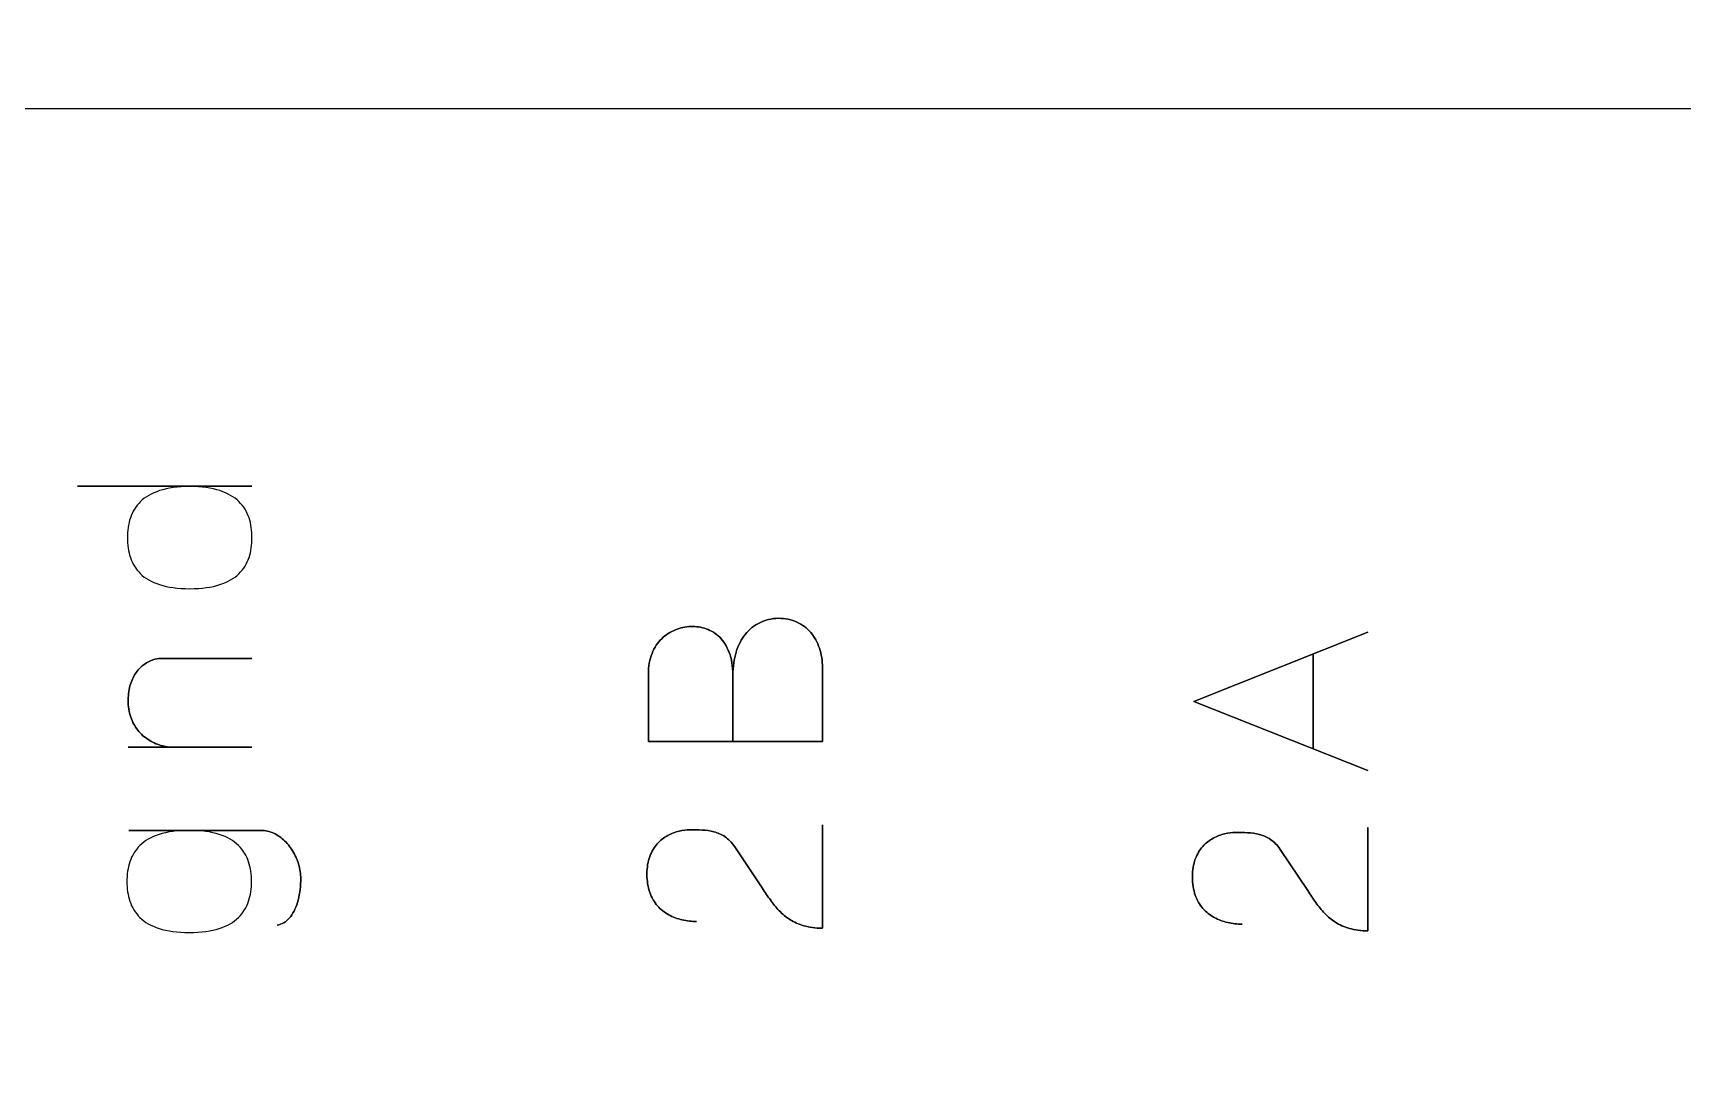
# Model space of a CAD drawing. Extents: x -1020 to 856, y -646 to 1108.
# Drawn here: x 522.61 to 551.54, y 726.9 to 745.33 of the extents above; entities that cross this region are included whole.
import ezdxf

# ---------------------------------------------------------------- set-up
doc = ezdxf.new("R2010")
doc.units = 0
doc.header["$MEASUREMENT"] = 0
doc.layers.add('LAYER_1', color=7, linetype='CONTINUOUS')

msp = doc.modelspace()

# ---------------------------------------------------------------- linework, layer by layer
at = {"layer": 'LAYER_1', "color": 250}
for points, knots in [([(581.5, 670), (581.5, 670), (581.5, 793), (581.5, 793), (581.5, 793), (581.5, 795.761), (579.261, 798), (576.5, 798), (576.5, 798), (576.5, 798), (333.5, 798), (333.5, 798), (333.5, 798), (330.739, 798), (328.5, 795.761), (328.5, 793), (328.5, 793), (328.5, 793), (328.5, 670), (328.5, 670), (328.5, 670), (328.5, 667.239), (330.739, 665), (333.5, 665), (333.5, 665), (333.5, 665), (576.5, 665), (576.5, 665), (576.5, 665), (579.261, 665), (581.5, 667.239), (581.5, 670)], [0, 0, 0, 0, 0.125, 0.125, 0.125, 0.125, 0.25, 0.25, 0.25, 0.25, 0.375, 0.375, 0.375, 0.375, 0.5, 0.5, 0.5, 0.5, 0.625, 0.625, 0.625, 0.625, 0.75, 0.75, 0.75, 0.75, 0.875, 0.875, 0.875, 0.875, 1, 1, 1, 1]), ([(566, 679), (566, 679), (456, 679), (456, 679), (456, 679), (453.2391, 679), (451, 681.2391), (451, 684), (451, 684), (451, 684), (451, 739), (451, 739), (451, 739), (451, 741.7609), (453.2391, 744), (456, 744), (456, 744), (456, 744), (566, 744), (566, 744), (566, 744), (568.7609, 744), (571, 741.7609), (571, 739), (571, 739), (571, 739), (571, 684), (571, 684), (571, 684), (571, 681.2391), (568.7609, 679), (566, 679)], [0, 0, 0, 0, 0.125, 0.125, 0.125, 0.125, 0.25, 0.25, 0.25, 0.25, 0.375, 0.375, 0.375, 0.375, 0.5, 0.5, 0.5, 0.5, 0.625, 0.625, 0.625, 0.625, 0.75, 0.75, 0.75, 0.75, 0.875, 0.875, 0.875, 0.875, 1, 1, 1, 1]), ([(523.3891, 737.3814), (523.3891, 737.3814), (526.4498, 737.3814), (526.4498, 737.3814), (526.4498, 737.3814), (526.4498, 737.3814), (523.3891, 737.3814), (523.3891, 737.3814)], [0, 0, 0, 0, 0.5, 0.5, 0.5, 0.5, 1, 1, 1, 1]), ([(524.2654, 736.4797), (524.2647, 736.6032), (524.2816, 736.7189), (524.3169, 736.8269), (524.3169, 736.8269), (524.3522, 736.9348), (524.4115, 737.0301), (524.494, 737.1126), (524.494, 737.1126), (524.5766, 737.1952), (524.6887, 737.2594), (524.8299, 737.3059), (524.8299, 737.3059), (524.971, 737.3525), (525.1466, 737.3765), (525.3576, 737.3772), (525.3576, 737.3772), (525.5686, 737.3765), (525.7442, 737.3525), (525.8854, 737.3059), (525.8854, 737.3059), (526.0265, 737.2594), (526.1387, 737.1952), (526.2212, 737.1126), (526.2212, 737.1126), (526.3038, 737.0301), (526.363, 736.9348), (526.3983, 736.8269), (526.3983, 736.8269), (526.4336, 736.7189), (526.4505, 736.6032), (526.4498, 736.4797), (526.4498, 736.4797), (526.4505, 736.3563), (526.4336, 736.2405), (526.3983, 736.1333), (526.3983, 736.1333), (526.363, 736.0253), (526.3038, 735.9308), (526.2212, 735.849), (526.2212, 735.849), (526.1387, 735.7671), (526.0265, 735.7029), (525.8854, 735.6571), (525.8854, 735.6571), (525.7442, 735.6105), (525.5686, 735.5872), (525.3576, 735.5865), (525.3576, 735.5865), (525.1466, 735.5872), (524.971, 735.6105), (524.8299, 735.6571), (524.8299, 735.6571), (524.6887, 735.7029), (524.5766, 735.7671), (524.494, 735.849), (524.494, 735.849), (524.4115, 735.9308), (524.3522, 736.0253), (524.3169, 736.1333), (524.3169, 736.1333), (524.2816, 736.2405), (524.2647, 736.3563), (524.2654, 736.4797)], [0, 0, 0, 0, 0.0625, 0.0625, 0.0625, 0.0625, 0.125, 0.125, 0.125, 0.125, 0.1875, 0.1875, 0.1875, 0.1875, 0.25, 0.25, 0.25, 0.25, 0.3125, 0.3125, 0.3125, 0.3125, 0.375, 0.375, 0.375, 0.375, 0.4375, 0.4375, 0.4375, 0.4375, 0.5, 0.5, 0.5, 0.5, 0.5625, 0.5625, 0.5625, 0.5625, 0.625, 0.625, 0.625, 0.625, 0.6875, 0.6875, 0.6875, 0.6875, 0.75, 0.75, 0.75, 0.75, 0.8125, 0.8125, 0.8125, 0.8125, 0.875, 0.875, 0.875, 0.875, 0.9375, 0.9375, 0.9375, 0.9375, 1, 1, 1, 1]), ([(524.2654, 736.4797), (524.2647, 736.6032), (524.2816, 736.7189), (524.3169, 736.8269), (524.3169, 736.8269), (524.3522, 736.9348), (524.4115, 737.0301), (524.494, 737.1126), (524.494, 737.1126), (524.5766, 737.1952), (524.6887, 737.2594), (524.8299, 737.3059), (524.8299, 737.3059), (524.971, 737.3525), (525.1466, 737.3765), (525.3576, 737.3772), (525.3576, 737.3772), (525.5686, 737.3765), (525.7442, 737.3525), (525.8854, 737.3059), (525.8854, 737.3059), (526.0265, 737.2594), (526.1387, 737.1952), (526.2212, 737.1126), (526.2212, 737.1126), (526.3038, 737.0301), (526.363, 736.9348), (526.3983, 736.8269), (526.3983, 736.8269), (526.4336, 736.7189), (526.4505, 736.6032), (526.4498, 736.4797), (526.4498, 736.4797), (526.4505, 736.3563), (526.4336, 736.2405), (526.3983, 736.1333), (526.3983, 736.1333), (526.363, 736.0253), (526.3038, 735.9308), (526.2212, 735.849), (526.2212, 735.849), (526.1387, 735.7671), (526.0265, 735.7029), (525.8854, 735.6571), (525.8854, 735.6571), (525.7442, 735.6105), (525.5686, 735.5872), (525.3576, 735.5865), (525.3576, 735.5865), (525.1466, 735.5872), (524.971, 735.6105), (524.8299, 735.6571), (524.8299, 735.6571), (524.6887, 735.7029), (524.5766, 735.7671), (524.494, 735.849), (524.494, 735.849), (524.4115, 735.9308), (524.3522, 736.0253), (524.3169, 736.1333), (524.3169, 736.1333), (524.2816, 736.2405), (524.2647, 736.3563), (524.2654, 736.4797)], [0, 0, 0, 0, 0.0625, 0.0625, 0.0625, 0.0625, 0.125, 0.125, 0.125, 0.125, 0.1875, 0.1875, 0.1875, 0.1875, 0.25, 0.25, 0.25, 0.25, 0.3125, 0.3125, 0.3125, 0.3125, 0.375, 0.375, 0.375, 0.375, 0.4375, 0.4375, 0.4375, 0.4375, 0.5, 0.5, 0.5, 0.5, 0.5625, 0.5625, 0.5625, 0.5625, 0.625, 0.625, 0.625, 0.625, 0.6875, 0.6875, 0.6875, 0.6875, 0.75, 0.75, 0.75, 0.75, 0.8125, 0.8125, 0.8125, 0.8125, 0.875, 0.875, 0.875, 0.875, 0.9375, 0.9375, 0.9375, 0.9375, 1, 1, 1, 1]), ([(534.8812, 732.9042), (534.8812, 732.9042), (534.8812, 734.0768), (534.8812, 734.0768), (534.8812, 734.0768), (534.8805, 734.2292), (534.8594, 734.359), (534.8177, 734.4684), (534.8177, 734.4684), (534.7768, 734.5771), (534.7211, 734.6652), (534.6512, 734.7337), (534.6512, 734.7337), (534.5814, 734.8021), (534.5024, 734.8515), (534.4149, 734.8826), (534.4149, 734.8826), (534.3281, 734.9129), (534.2378, 734.927), (534.1447, 734.9235), (534.1447, 734.9235), (534.0515, 734.9192), (533.9612, 734.8995), (533.873, 734.8642), (533.873, 734.8642), (533.7848, 734.8296), (533.7051, 734.7774), (533.6338, 734.709), (533.6338, 734.709), (533.5626, 734.6406), (533.5061, 734.5552), (533.4645, 734.4515), (533.4645, 734.4515), (533.4222, 734.3477), (533.4003, 734.2257), (533.3996, 734.0853), (533.3996, 734.0853), (533.3996, 734.0853), (533.3996, 732.9042), (533.3996, 732.9042), (533.3996, 732.9042), (533.3996, 732.9042), (536.4518, 732.9042), (536.4518, 732.9042), (536.4518, 732.9042), (536.4518, 732.9042), (536.4518, 734.2038), (536.4518, 734.2038), (536.4518, 734.2038), (536.4518, 734.3252), (536.4342, 734.4381), (536.3996, 734.5425), (536.3996, 734.5425), (536.3643, 734.6469), (536.3142, 734.7379), (536.2479, 734.8169), (536.2479, 734.8169), (536.1809, 734.8953), (536.1004, 734.9566), (536.0052, 735.0004), (536.0052, 735.0004), (535.9099, 735.0441), (535.802, 735.0667), (535.6813, 735.0674), (535.6813, 735.0674), (535.56, 735.0646), (535.4506, 735.0392), (535.3526, 734.9905), (535.3526, 734.9905), (535.2545, 734.9418), (535.1705, 734.8741), (535.1007, 734.7866), (535.1007, 734.7866), (535.0301, 734.6991), (534.9758, 734.5947), (534.9384, 734.4747), (534.9384, 734.4747), (534.901, 734.3548), (534.882, 734.2222), (534.8812, 734.0768), (534.8812, 734.0768), (534.882, 734.2222), (534.901, 734.3548), (534.9384, 734.4747), (534.9384, 734.4747), (534.9758, 734.5947), (535.0301, 734.6991), (535.1007, 734.7866), (535.1007, 734.7866), (535.1705, 734.8741), (535.2545, 734.9418), (535.3526, 734.9905), (535.3526, 734.9905), (535.4506, 735.0392), (535.56, 735.0646), (535.6813, 735.0674), (535.6813, 735.0674), (535.802, 735.0667), (535.9099, 735.0441), (536.0052, 735.0004), (536.0052, 735.0004), (536.1004, 734.9566), (536.1809, 734.8953), (536.2479, 734.8169), (536.2479, 734.8169), (536.3142, 734.7379), (536.3643, 734.6469), (536.3996, 734.5425), (536.3996, 734.5425), (536.4342, 734.4381), (536.4518, 734.3252), (536.4518, 734.2038), (536.4518, 734.2038), (536.4518, 734.2038), (536.4518, 732.9042), (536.4518, 732.9042), (536.4518, 732.9042), (536.4518, 732.9042), (533.3996, 732.9042), (533.3996, 732.9042), (533.3996, 732.9042), (533.3996, 732.9042), (533.3996, 734.0853), (533.3996, 734.0853), (533.3996, 734.0853), (533.4003, 734.2257), (533.4222, 734.3477), (533.4645, 734.4515), (533.4645, 734.4515), (533.5061, 734.5552), (533.5626, 734.6406), (533.6338, 734.709), (533.6338, 734.709), (533.7051, 734.7774), (533.7848, 734.8296), (533.873, 734.8642), (533.873, 734.8642), (533.9612, 734.8995), (534.0515, 734.9192), (534.1447, 734.9235), (534.1447, 734.9235), (534.2378, 734.927), (534.3281, 734.9129), (534.4149, 734.8826), (534.4149, 734.8826), (534.5024, 734.8515), (534.5814, 734.8021), (534.6512, 734.7337), (534.6512, 734.7337), (534.7211, 734.6652), (534.7768, 734.5771), (534.8177, 734.4684), (534.8177, 734.4684), (534.8594, 734.359), (534.8805, 734.2292), (534.8812, 734.0768), (534.8812, 734.0768), (534.8812, 734.0768), (534.8812, 732.9042), (534.8812, 732.9042)], [0, 0, 0, 0, 0.025, 0.025, 0.025, 0.025, 0.05, 0.05, 0.05, 0.05, 0.075, 0.075, 0.075, 0.075, 0.1, 0.1, 0.1, 0.1, 0.125, 0.125, 0.125, 0.125, 0.15, 0.15, 0.15, 0.15, 0.175, 0.175, 0.175, 0.175, 0.2, 0.2, 0.2, 0.2, 0.225, 0.225, 0.225, 0.225, 0.25, 0.25, 0.25, 0.25, 0.275, 0.275, 0.275, 0.275, 0.3, 0.3, 0.3, 0.3, 0.325, 0.325, 0.325, 0.325, 0.35, 0.35, 0.35, 0.35, 0.375, 0.375, 0.375, 0.375, 0.4, 0.4, 0.4, 0.4, 0.425, 0.425, 0.425, 0.425, 0.45, 0.45, 0.45, 0.45, 0.475, 0.475, 0.475, 0.475, 0.5, 0.5, 0.5, 0.5, 0.525, 0.525, 0.525, 0.525, 0.55, 0.55, 0.55, 0.55, 0.575, 0.575, 0.575, 0.575, 0.6, 0.6, 0.6, 0.6, 0.625, 0.625, 0.625, 0.625, 0.65, 0.65, 0.65, 0.65, 0.675, 0.675, 0.675, 0.675, 0.7, 0.7, 0.7, 0.7, 0.725, 0.725, 0.725, 0.725, 0.75, 0.75, 0.75, 0.75, 0.775, 0.775, 0.775, 0.775, 0.8, 0.8, 0.8, 0.8, 0.825, 0.825, 0.825, 0.825, 0.85, 0.85, 0.85, 0.85, 0.875, 0.875, 0.875, 0.875, 0.9, 0.9, 0.9, 0.9, 0.925, 0.925, 0.925, 0.925, 0.95, 0.95, 0.95, 0.95, 0.975, 0.975, 0.975, 0.975, 1, 1, 1, 1]), ([(546.0168, 732.4002), (546.0168, 732.4002), (542.9646, 733.6109), (542.9646, 733.6109), (542.9646, 733.6109), (542.9646, 733.6109), (546.0168, 734.8259), (546.0168, 734.8259), (546.0168, 734.8259), (546.0168, 734.8259), (542.9646, 733.6109), (542.9646, 733.6109), (542.9646, 733.6109), (542.9646, 733.6109), (546.0168, 732.4002), (546.0168, 732.4002)], [0, 0, 0, 0, 0.25, 0.25, 0.25, 0.25, 0.5, 0.5, 0.5, 0.5, 0.75, 0.75, 0.75, 0.75, 1, 1, 1, 1]), ([(526.4498, 734.363), (526.4491, 734.363), (526.4286, 734.363), (526.3884, 734.363), (526.3884, 734.363), (526.3489, 734.363), (526.2946, 734.363), (526.2261, 734.363), (526.2261, 734.363), (526.157, 734.363), (526.0794, 734.363), (525.9919, 734.363), (525.9919, 734.363), (525.9051, 734.363), (525.8141, 734.363), (525.7189, 734.363), (525.7189, 734.363), (525.6229, 734.363), (525.5291, 734.363), (525.4359, 734.363), (525.4359, 734.363), (525.3428, 734.363), (525.2553, 734.363), (525.1749, 734.363), (525.1749, 734.363), (525.0937, 734.363), (525.0246, 734.363), (524.966, 734.363), (524.966, 734.363), (524.9082, 734.363), (524.8665, 734.363), (524.8411, 734.363), (524.8411, 734.363), (524.8016, 734.363), (524.7572, 734.3553), (524.7085, 734.3384), (524.7085, 734.3384), (524.6591, 734.3221), (524.6097, 734.296), (524.5603, 734.26), (524.5603, 734.26), (524.5102, 734.2241), (524.4644, 734.1782), (524.422, 734.121), (524.422, 734.121), (524.3797, 734.0632), (524.3458, 733.994), (524.3197, 733.9136), (524.3197, 733.9136), (524.2936, 733.8325), (524.2795, 733.7379), (524.2781, 733.6307), (524.2781, 733.6307), (524.2781, 733.522), (524.2929, 733.424), (524.3226, 733.3365), (524.3226, 733.3365), (524.3529, 733.249), (524.3945, 733.1721), (524.4474, 733.1058), (524.4474, 733.1058), (524.5004, 733.0394), (524.561, 732.9844), (524.6302, 732.94), (524.6302, 732.94), (524.6986, 732.8948), (524.7713, 732.8616), (524.8489, 732.8391), (524.8489, 732.8391), (524.9258, 732.8165), (525.0041, 732.8052), (525.0824, 732.8052), (525.0824, 732.8052), (525.0041, 732.8052), (524.9258, 732.8165), (524.8489, 732.8391), (524.8489, 732.8391), (524.7713, 732.8616), (524.6986, 732.8948), (524.6302, 732.94), (524.6302, 732.94), (524.561, 732.9844), (524.5004, 733.0394), (524.4474, 733.1058), (524.4474, 733.1058), (524.3945, 733.1721), (524.3529, 733.249), (524.3226, 733.3365), (524.3226, 733.3365), (524.2929, 733.424), (524.2781, 733.522), (524.2781, 733.6307), (524.2781, 733.6307), (524.2795, 733.7379), (524.2936, 733.8325), (524.3197, 733.9136), (524.3197, 733.9136), (524.3458, 733.994), (524.3797, 734.0632), (524.422, 734.121), (524.422, 734.121), (524.4644, 734.1782), (524.5102, 734.2241), (524.5603, 734.26), (524.5603, 734.26), (524.6097, 734.296), (524.6591, 734.3221), (524.7085, 734.3384), (524.7085, 734.3384), (524.7572, 734.3553), (524.8016, 734.363), (524.8411, 734.363), (524.8411, 734.363), (524.8665, 734.363), (524.9082, 734.363), (524.966, 734.363), (524.966, 734.363), (525.0246, 734.363), (525.0937, 734.363), (525.1749, 734.363), (525.1749, 734.363), (525.2553, 734.363), (525.3428, 734.363), (525.4359, 734.363), (525.4359, 734.363), (525.5291, 734.363), (525.6229, 734.363), (525.7189, 734.363), (525.7189, 734.363), (525.8141, 734.363), (525.9051, 734.363), (525.9919, 734.363), (525.9919, 734.363), (526.0794, 734.363), (526.157, 734.363), (526.2261, 734.363), (526.2261, 734.363), (526.2946, 734.363), (526.3489, 734.363), (526.3884, 734.363), (526.3884, 734.363), (526.4286, 734.363), (526.4491, 734.363), (526.4498, 734.363)], [0, 0, 0, 0, 0.0277778, 0.0277778, 0.0277778, 0.0277778, 0.0555556, 0.0555556, 0.0555556, 0.0555556, 0.0833333, 0.0833333, 0.0833333, 0.0833333, 0.1111111, 0.1111111, 0.1111111, 0.1111111, 0.1388889, 0.1388889, 0.1388889, 0.1388889, 0.1666667, 0.1666667, 0.1666667, 0.1666667, 0.1944444, 0.1944444, 0.1944444, 0.1944444, 0.2222222, 0.2222222, 0.2222222, 0.2222222, 0.25, 0.25, 0.25, 0.25, 0.2777778, 0.2777778, 0.2777778, 0.2777778, 0.3055556, 0.3055556, 0.3055556, 0.3055556, 0.3333333, 0.3333333, 0.3333333, 0.3333333, 0.3611111, 0.3611111, 0.3611111, 0.3611111, 0.3888889, 0.3888889, 0.3888889, 0.3888889, 0.4166667, 0.4166667, 0.4166667, 0.4166667, 0.4444444, 0.4444444, 0.4444444, 0.4444444, 0.4722222, 0.4722222, 0.4722222, 0.4722222, 0.5, 0.5, 0.5, 0.5, 0.5277778, 0.5277778, 0.5277778, 0.5277778, 0.5555556, 0.5555556, 0.5555556, 0.5555556, 0.5833333, 0.5833333, 0.5833333, 0.5833333, 0.6111111, 0.6111111, 0.6111111, 0.6111111, 0.6388889, 0.6388889, 0.6388889, 0.6388889, 0.6666667, 0.6666667, 0.6666667, 0.6666667, 0.6944444, 0.6944444, 0.6944444, 0.6944444, 0.7222222, 0.7222222, 0.7222222, 0.7222222, 0.75, 0.75, 0.75, 0.75, 0.7777778, 0.7777778, 0.7777778, 0.7777778, 0.8055556, 0.8055556, 0.8055556, 0.8055556, 0.8333333, 0.8333333, 0.8333333, 0.8333333, 0.8611111, 0.8611111, 0.8611111, 0.8611111, 0.8888889, 0.8888889, 0.8888889, 0.8888889, 0.9166667, 0.9166667, 0.9166667, 0.9166667, 0.9444444, 0.9444444, 0.9444444, 0.9444444, 0.9722222, 0.9722222, 0.9722222, 0.9722222, 1, 1, 1, 1]), ([(545.0558, 732.7812), (545.0558, 732.7812), (545.0558, 734.4406), (545.0558, 734.4406), (545.0558, 734.4406), (545.0558, 734.4406), (545.0558, 732.7812), (545.0558, 732.7812)], [0, 0, 0, 0, 0.5, 0.5, 0.5, 0.5, 1, 1, 1, 1]), ([(526.4498, 732.8052), (526.4498, 732.8052), (524.2781, 732.8052), (524.2781, 732.8052), (524.2781, 732.8052), (524.2781, 732.8052), (526.4498, 732.8052), (526.4498, 732.8052)], [0, 0, 0, 0, 0.5, 0.5, 0.5, 0.5, 1, 1, 1, 1]), ([(536.4518, 731.448), (536.4518, 731.448), (536.4518, 729.6319), (536.4518, 729.6319), (536.4518, 729.6319), (536.329, 729.6354), (536.2204, 729.6509), (536.1272, 729.6771), (536.1272, 729.6771), (536.0341, 729.7039), (535.9523, 729.7398), (535.8817, 729.7843), (535.8817, 729.7843), (535.8112, 729.8295), (535.7484, 729.881), (535.6933, 729.9395), (535.6933, 729.9395), (535.6376, 729.9981), (535.5868, 730.0609), (535.5388, 730.1286), (535.5388, 730.1286), (535.4915, 730.1963), (535.4443, 730.2662), (535.3977, 730.3389), (535.3977, 730.3389), (535.3977, 730.3389), (534.9151, 731.0628), (534.9151, 731.0628), (534.9151, 731.0628), (534.8629, 731.1368), (534.8065, 731.1947), (534.7444, 731.2356), (534.7444, 731.2356), (534.683, 731.2772), (534.6181, 731.3062), (534.5503, 731.3238), (534.5503, 731.3238), (534.4819, 731.3407), (534.4128, 731.3513), (534.3415, 731.3548), (534.3415, 731.3548), (534.2702, 731.3584), (534.199, 731.3598), (534.1277, 731.3591), (534.1277, 731.3591), (534.0692, 731.3591), (534.0064, 731.3513), (533.9386, 731.3358), (533.9386, 731.3358), (533.8716, 731.3196), (533.8046, 731.2942), (533.7383, 731.2582), (533.7383, 731.2582), (533.6719, 731.2222), (533.6113, 731.1742), (533.5562, 731.1143), (533.5562, 731.1143), (533.5019, 731.0543), (533.4582, 730.9802), (533.425, 730.892), (533.425, 730.892), (533.3918, 730.8038), (533.3749, 730.7001), (533.3742, 730.5802), (533.3742, 730.5802), (533.3749, 730.4595), (533.3918, 730.353), (533.4243, 730.2612), (533.4243, 730.2612), (533.4567, 730.1695), (533.5019, 730.0912), (533.559, 730.0263), (533.559, 730.0263), (533.6162, 729.9614), (533.6825, 729.9092), (533.7566, 729.8683), (533.7566, 729.8683), (533.8307, 729.8273), (533.9097, 729.7977), (533.993, 729.7787), (533.993, 729.7787), (534.0762, 729.7596), (534.1609, 729.7504), (534.2463, 729.7504), (534.2463, 729.7504), (534.1609, 729.7504), (534.0762, 729.7596), (533.993, 729.7787), (533.993, 729.7787), (533.9097, 729.7977), (533.8307, 729.8273), (533.7566, 729.8683), (533.7566, 729.8683), (533.6825, 729.9092), (533.6162, 729.9614), (533.559, 730.0263), (533.559, 730.0263), (533.5019, 730.0912), (533.4567, 730.1695), (533.4243, 730.2612), (533.4243, 730.2612), (533.3918, 730.353), (533.3749, 730.4595), (533.3742, 730.5802), (533.3742, 730.5802), (533.3749, 730.7001), (533.3918, 730.8038), (533.425, 730.892), (533.425, 730.892), (533.4582, 730.9802), (533.5019, 731.0543), (533.5562, 731.1143), (533.5562, 731.1143), (533.6113, 731.1742), (533.6719, 731.2222), (533.7383, 731.2582), (533.7383, 731.2582), (533.8046, 731.2942), (533.8716, 731.3196), (533.9386, 731.3358), (533.9386, 731.3358), (534.0064, 731.3513), (534.0692, 731.3591), (534.1277, 731.3591), (534.1277, 731.3591), (534.199, 731.3598), (534.2702, 731.3584), (534.3415, 731.3548), (534.3415, 731.3548), (534.4128, 731.3513), (534.4819, 731.3407), (534.5503, 731.3238), (534.5503, 731.3238), (534.6181, 731.3062), (534.683, 731.2772), (534.7444, 731.2356), (534.7444, 731.2356), (534.8065, 731.1947), (534.8629, 731.1368), (534.9151, 731.0628), (534.9151, 731.0628), (534.9151, 731.0628), (535.3977, 730.3389), (535.3977, 730.3389), (535.3977, 730.3389), (535.4443, 730.2662), (535.4915, 730.1963), (535.5388, 730.1286), (535.5388, 730.1286), (535.5868, 730.0609), (535.6376, 729.9981), (535.6933, 729.9395), (535.6933, 729.9395), (535.7484, 729.881), (535.8112, 729.8295), (535.8817, 729.7843), (535.8817, 729.7843), (535.9523, 729.7398), (536.0341, 729.7039), (536.1272, 729.6771), (536.1272, 729.6771), (536.2204, 729.6509), (536.329, 729.6354), (536.4518, 729.6319), (536.4518, 729.6319), (536.4518, 729.6319), (536.4518, 731.448), (536.4518, 731.448)], [0, 0, 0, 0, 0.0238095, 0.0238095, 0.0238095, 0.0238095, 0.047619, 0.047619, 0.047619, 0.047619, 0.0714286, 0.0714286, 0.0714286, 0.0714286, 0.0952381, 0.0952381, 0.0952381, 0.0952381, 0.1190476, 0.1190476, 0.1190476, 0.1190476, 0.1428571, 0.1428571, 0.1428571, 0.1428571, 0.1666667, 0.1666667, 0.1666667, 0.1666667, 0.1904762, 0.1904762, 0.1904762, 0.1904762, 0.2142857, 0.2142857, 0.2142857, 0.2142857, 0.2380952, 0.2380952, 0.2380952, 0.2380952, 0.2619048, 0.2619048, 0.2619048, 0.2619048, 0.2857143, 0.2857143, 0.2857143, 0.2857143, 0.3095238, 0.3095238, 0.3095238, 0.3095238, 0.3333333, 0.3333333, 0.3333333, 0.3333333, 0.3571429, 0.3571429, 0.3571429, 0.3571429, 0.3809524, 0.3809524, 0.3809524, 0.3809524, 0.4047619, 0.4047619, 0.4047619, 0.4047619, 0.4285714, 0.4285714, 0.4285714, 0.4285714, 0.452381, 0.452381, 0.452381, 0.452381, 0.4761905, 0.4761905, 0.4761905, 0.4761905, 0.5, 0.5, 0.5, 0.5, 0.5238095, 0.5238095, 0.5238095, 0.5238095, 0.547619, 0.547619, 0.547619, 0.547619, 0.5714286, 0.5714286, 0.5714286, 0.5714286, 0.5952381, 0.5952381, 0.5952381, 0.5952381, 0.6190476, 0.6190476, 0.6190476, 0.6190476, 0.6428571, 0.6428571, 0.6428571, 0.6428571, 0.6666667, 0.6666667, 0.6666667, 0.6666667, 0.6904762, 0.6904762, 0.6904762, 0.6904762, 0.7142857, 0.7142857, 0.7142857, 0.7142857, 0.7380952, 0.7380952, 0.7380952, 0.7380952, 0.7619048, 0.7619048, 0.7619048, 0.7619048, 0.7857143, 0.7857143, 0.7857143, 0.7857143, 0.8095238, 0.8095238, 0.8095238, 0.8095238, 0.8333333, 0.8333333, 0.8333333, 0.8333333, 0.8571429, 0.8571429, 0.8571429, 0.8571429, 0.8809524, 0.8809524, 0.8809524, 0.8809524, 0.9047619, 0.9047619, 0.9047619, 0.9047619, 0.9285714, 0.9285714, 0.9285714, 0.9285714, 0.952381, 0.952381, 0.952381, 0.952381, 0.9761905, 0.9761905, 0.9761905, 0.9761905, 1, 1, 1, 1]), ([(546.0168, 731.4012), (546.0168, 731.4012), (546.0168, 729.5851), (546.0168, 729.5851), (546.0168, 729.5851), (545.894, 729.5886), (545.7854, 729.6041), (545.6922, 729.6303), (545.6922, 729.6303), (545.5991, 729.6571), (545.5173, 729.693), (545.4467, 729.7375), (545.4467, 729.7375), (545.3762, 729.7827), (545.3134, 729.8342), (545.2583, 729.8927), (545.2583, 729.8927), (545.2026, 729.9513), (545.1518, 730.0141), (545.1038, 730.0818), (545.1038, 730.0818), (545.0565, 730.1495), (545.0093, 730.2194), (544.9627, 730.2921), (544.9627, 730.2921), (544.9627, 730.2921), (544.4801, 731.016), (544.4801, 731.016), (544.4801, 731.016), (544.4279, 731.09), (544.3715, 731.1479), (544.3094, 731.1888), (544.3094, 731.1888), (544.248, 731.2304), (544.1831, 731.2594), (544.1153, 731.277), (544.1153, 731.277), (544.0469, 731.2939), (543.9778, 731.3045), (543.9065, 731.308), (543.9065, 731.308), (543.8352, 731.3116), (543.764, 731.313), (543.6927, 731.3123), (543.6927, 731.3123), (543.6342, 731.3123), (543.5714, 731.3045), (543.5036, 731.289), (543.5036, 731.289), (543.4366, 731.2728), (543.3696, 731.2474), (543.3033, 731.2114), (543.3033, 731.2114), (543.2369, 731.1754), (543.1763, 731.1274), (543.1212, 731.0675), (543.1212, 731.0675), (543.0669, 731.0075), (543.0232, 730.9334), (542.99, 730.8452), (542.99, 730.8452), (542.9568, 730.757), (542.9399, 730.6533), (542.9392, 730.5334), (542.9392, 730.5334), (542.9399, 730.4127), (542.9568, 730.3062), (542.9893, 730.2144), (542.9893, 730.2144), (543.0217, 730.1227), (543.0669, 730.0444), (543.124, 729.9795), (543.124, 729.9795), (543.1812, 729.9146), (543.2475, 729.8624), (543.3216, 729.8215), (543.3216, 729.8215), (543.3957, 729.7805), (543.4747, 729.7509), (543.558, 729.7319), (543.558, 729.7319), (543.6412, 729.7128), (543.7259, 729.7036), (543.8113, 729.7036), (543.8113, 729.7036), (543.7259, 729.7036), (543.6412, 729.7128), (543.558, 729.7319), (543.558, 729.7319), (543.4747, 729.7509), (543.3957, 729.7805), (543.3216, 729.8215), (543.3216, 729.8215), (543.2475, 729.8624), (543.1812, 729.9146), (543.124, 729.9795), (543.124, 729.9795), (543.0669, 730.0444), (543.0217, 730.1227), (542.9893, 730.2144), (542.9893, 730.2144), (542.9568, 730.3062), (542.9399, 730.4127), (542.9392, 730.5334), (542.9392, 730.5334), (542.9399, 730.6533), (542.9568, 730.757), (542.99, 730.8452), (542.99, 730.8452), (543.0232, 730.9334), (543.0669, 731.0075), (543.1212, 731.0675), (543.1212, 731.0675), (543.1763, 731.1274), (543.2369, 731.1754), (543.3033, 731.2114), (543.3033, 731.2114), (543.3696, 731.2474), (543.4366, 731.2728), (543.5036, 731.289), (543.5036, 731.289), (543.5714, 731.3045), (543.6342, 731.3123), (543.6927, 731.3123), (543.6927, 731.3123), (543.764, 731.313), (543.8352, 731.3116), (543.9065, 731.308), (543.9065, 731.308), (543.9778, 731.3045), (544.0469, 731.2939), (544.1153, 731.277), (544.1153, 731.277), (544.1831, 731.2594), (544.248, 731.2304), (544.3094, 731.1888), (544.3094, 731.1888), (544.3715, 731.1479), (544.4279, 731.09), (544.4801, 731.016), (544.4801, 731.016), (544.4801, 731.016), (544.9627, 730.2921), (544.9627, 730.2921), (544.9627, 730.2921), (545.0093, 730.2194), (545.0565, 730.1495), (545.1038, 730.0818), (545.1038, 730.0818), (545.1518, 730.0141), (545.2026, 729.9513), (545.2583, 729.8927), (545.2583, 729.8927), (545.3134, 729.8342), (545.3762, 729.7827), (545.4467, 729.7375), (545.4467, 729.7375), (545.5173, 729.693), (545.5991, 729.6571), (545.6922, 729.6303), (545.6922, 729.6303), (545.7854, 729.6041), (545.894, 729.5886), (546.0168, 729.5851), (546.0168, 729.5851), (546.0168, 729.5851), (546.0168, 731.4012), (546.0168, 731.4012)], [0, 0, 0, 0, 0.0238095, 0.0238095, 0.0238095, 0.0238095, 0.047619, 0.047619, 0.047619, 0.047619, 0.0714286, 0.0714286, 0.0714286, 0.0714286, 0.0952381, 0.0952381, 0.0952381, 0.0952381, 0.1190476, 0.1190476, 0.1190476, 0.1190476, 0.1428571, 0.1428571, 0.1428571, 0.1428571, 0.1666667, 0.1666667, 0.1666667, 0.1666667, 0.1904762, 0.1904762, 0.1904762, 0.1904762, 0.2142857, 0.2142857, 0.2142857, 0.2142857, 0.2380952, 0.2380952, 0.2380952, 0.2380952, 0.2619048, 0.2619048, 0.2619048, 0.2619048, 0.2857143, 0.2857143, 0.2857143, 0.2857143, 0.3095238, 0.3095238, 0.3095238, 0.3095238, 0.3333333, 0.3333333, 0.3333333, 0.3333333, 0.3571429, 0.3571429, 0.3571429, 0.3571429, 0.3809524, 0.3809524, 0.3809524, 0.3809524, 0.4047619, 0.4047619, 0.4047619, 0.4047619, 0.4285714, 0.4285714, 0.4285714, 0.4285714, 0.452381, 0.452381, 0.452381, 0.452381, 0.4761905, 0.4761905, 0.4761905, 0.4761905, 0.5, 0.5, 0.5, 0.5, 0.5238095, 0.5238095, 0.5238095, 0.5238095, 0.547619, 0.547619, 0.547619, 0.547619, 0.5714286, 0.5714286, 0.5714286, 0.5714286, 0.5952381, 0.5952381, 0.5952381, 0.5952381, 0.6190476, 0.6190476, 0.6190476, 0.6190476, 0.6428571, 0.6428571, 0.6428571, 0.6428571, 0.6666667, 0.6666667, 0.6666667, 0.6666667, 0.6904762, 0.6904762, 0.6904762, 0.6904762, 0.7142857, 0.7142857, 0.7142857, 0.7142857, 0.7380952, 0.7380952, 0.7380952, 0.7380952, 0.7619048, 0.7619048, 0.7619048, 0.7619048, 0.7857143, 0.7857143, 0.7857143, 0.7857143, 0.8095238, 0.8095238, 0.8095238, 0.8095238, 0.8333333, 0.8333333, 0.8333333, 0.8333333, 0.8571429, 0.8571429, 0.8571429, 0.8571429, 0.8809524, 0.8809524, 0.8809524, 0.8809524, 0.9047619, 0.9047619, 0.9047619, 0.9047619, 0.9285714, 0.9285714, 0.9285714, 0.9285714, 0.952381, 0.952381, 0.952381, 0.952381, 0.9761905, 0.9761905, 0.9761905, 0.9761905, 1, 1, 1, 1]), ([(524.257, 730.4515), (524.2562, 730.575), (524.2732, 730.6907), (524.3085, 730.7987), (524.3085, 730.7987), (524.3437, 730.9066), (524.403, 731.0019), (524.4855, 731.0844), (524.4855, 731.0844), (524.5681, 731.167), (524.6803, 731.2312), (524.8214, 731.2777), (524.8214, 731.2777), (524.9625, 731.3243), (525.1382, 731.3483), (525.3491, 731.349), (525.3491, 731.349), (525.5601, 731.3483), (525.7358, 731.3243), (525.8769, 731.2777), (525.8769, 731.2777), (526.018, 731.2312), (526.1302, 731.167), (526.2127, 731.0844), (526.2127, 731.0844), (526.2953, 731.0019), (526.3546, 730.9066), (526.3898, 730.7987), (526.3898, 730.7987), (526.4251, 730.6907), (526.442, 730.575), (526.4413, 730.4515), (526.4413, 730.4515), (526.442, 730.3281), (526.4251, 730.2123), (526.3898, 730.1051), (526.3898, 730.1051), (526.3546, 729.9971), (526.2953, 729.9026), (526.2127, 729.8208), (526.2127, 729.8208), (526.1302, 729.7389), (526.018, 729.6747), (525.8769, 729.6289), (525.8769, 729.6289), (525.7358, 729.5823), (525.5601, 729.559), (525.3491, 729.5583), (525.3491, 729.5583), (525.1382, 729.559), (524.9625, 729.5823), (524.8214, 729.6289), (524.8214, 729.6289), (524.6803, 729.6747), (524.5681, 729.7389), (524.4855, 729.8208), (524.4855, 729.8208), (524.403, 729.9026), (524.3437, 729.9971), (524.3085, 730.1051), (524.3085, 730.1051), (524.2732, 730.2123), (524.2562, 730.3281), (524.257, 730.4515)], [0, 0, 0, 0, 0.0625, 0.0625, 0.0625, 0.0625, 0.125, 0.125, 0.125, 0.125, 0.1875, 0.1875, 0.1875, 0.1875, 0.25, 0.25, 0.25, 0.25, 0.3125, 0.3125, 0.3125, 0.3125, 0.375, 0.375, 0.375, 0.375, 0.4375, 0.4375, 0.4375, 0.4375, 0.5, 0.5, 0.5, 0.5, 0.5625, 0.5625, 0.5625, 0.5625, 0.625, 0.625, 0.625, 0.625, 0.6875, 0.6875, 0.6875, 0.6875, 0.75, 0.75, 0.75, 0.75, 0.8125, 0.8125, 0.8125, 0.8125, 0.875, 0.875, 0.875, 0.875, 0.9375, 0.9375, 0.9375, 0.9375, 1, 1, 1, 1]), ([(524.257, 730.4515), (524.2562, 730.575), (524.2732, 730.6907), (524.3085, 730.7987), (524.3085, 730.7987), (524.3437, 730.9066), (524.403, 731.0019), (524.4855, 731.0844), (524.4855, 731.0844), (524.5681, 731.167), (524.6803, 731.2312), (524.8214, 731.2777), (524.8214, 731.2777), (524.9625, 731.3243), (525.1382, 731.3483), (525.3491, 731.349), (525.3491, 731.349), (525.5601, 731.3483), (525.7358, 731.3243), (525.8769, 731.2777), (525.8769, 731.2777), (526.018, 731.2312), (526.1302, 731.167), (526.2127, 731.0844), (526.2127, 731.0844), (526.2953, 731.0019), (526.3546, 730.9066), (526.3898, 730.7987), (526.3898, 730.7987), (526.4251, 730.6907), (526.442, 730.575), (526.4413, 730.4515), (526.4413, 730.4515), (526.442, 730.3281), (526.4251, 730.2123), (526.3898, 730.1051), (526.3898, 730.1051), (526.3546, 729.9971), (526.2953, 729.9026), (526.2127, 729.8208), (526.2127, 729.8208), (526.1302, 729.7389), (526.018, 729.6747), (525.8769, 729.6289), (525.8769, 729.6289), (525.7358, 729.5823), (525.5601, 729.559), (525.3491, 729.5583), (525.3491, 729.5583), (525.1382, 729.559), (524.9625, 729.5823), (524.8214, 729.6289), (524.8214, 729.6289), (524.6803, 729.6747), (524.5681, 729.7389), (524.4855, 729.8208), (524.4855, 729.8208), (524.403, 729.9026), (524.3437, 729.9971), (524.3085, 730.1051), (524.3085, 730.1051), (524.2732, 730.2123), (524.2562, 730.3281), (524.257, 730.4515)], [0, 0, 0, 0, 0.0625, 0.0625, 0.0625, 0.0625, 0.125, 0.125, 0.125, 0.125, 0.1875, 0.1875, 0.1875, 0.1875, 0.25, 0.25, 0.25, 0.25, 0.3125, 0.3125, 0.3125, 0.3125, 0.375, 0.375, 0.375, 0.375, 0.4375, 0.4375, 0.4375, 0.4375, 0.5, 0.5, 0.5, 0.5, 0.5625, 0.5625, 0.5625, 0.5625, 0.625, 0.625, 0.625, 0.625, 0.6875, 0.6875, 0.6875, 0.6875, 0.75, 0.75, 0.75, 0.75, 0.8125, 0.8125, 0.8125, 0.8125, 0.875, 0.875, 0.875, 0.875, 0.9375, 0.9375, 0.9375, 0.9375, 1, 1, 1, 1]), ([(526.8901, 729.6853), (526.9747, 729.7015), (527.0474, 729.7446), (527.1067, 729.8137), (527.1067, 729.8137), (527.1666, 729.8828), (527.2132, 729.9732), (527.2464, 730.0846), (527.2464, 730.0846), (527.2795, 730.1954), (527.2993, 730.3224), (527.3049, 730.4642), (527.3049, 730.4642), (527.307, 730.551), (527.2972, 730.6371), (527.2753, 730.7217), (527.2753, 730.7217), (527.2527, 730.8071), (527.2203, 730.8868), (527.1779, 730.9623), (527.1779, 730.9623), (527.1356, 731.0371), (527.0848, 731.1042), (527.0262, 731.162), (527.0262, 731.162), (526.967, 731.2199), (526.9028, 731.265), (526.8315, 731.2982), (526.8315, 731.2982), (526.7602, 731.3313), (526.6855, 731.3483), (526.6064, 731.349), (526.6064, 731.349), (526.5556, 731.349), (526.4844, 731.349), (526.3927, 731.349), (526.3927, 731.349), (526.3009, 731.349), (526.1958, 731.349), (526.0766, 731.349), (526.0766, 731.349), (525.958, 731.349), (525.8317, 731.349), (525.6991, 731.349), (525.6991, 731.349), (525.5657, 731.349), (525.4331, 731.349), (525.2998, 731.349), (525.2998, 731.349), (525.1657, 731.349), (525.0387, 731.349), (524.9188, 731.349), (524.9188, 731.349), (524.7981, 731.349), (524.6909, 731.349), (524.597, 731.349), (524.597, 731.349), (524.5025, 731.349), (524.4284, 731.349), (524.3741, 731.349), (524.3741, 731.349), (524.3197, 731.349), (524.2922, 731.349), (524.2908, 731.349), (524.2908, 731.349), (524.2922, 731.349), (524.3197, 731.349), (524.3741, 731.349), (524.3741, 731.349), (524.4284, 731.349), (524.5025, 731.349), (524.597, 731.349), (524.597, 731.349), (524.6909, 731.349), (524.7981, 731.349), (524.9188, 731.349), (524.9188, 731.349), (525.0387, 731.349), (525.1657, 731.349), (525.2998, 731.349), (525.2998, 731.349), (525.4331, 731.349), (525.5657, 731.349), (525.6991, 731.349), (525.6991, 731.349), (525.8317, 731.349), (525.958, 731.349), (526.0766, 731.349), (526.0766, 731.349), (526.1958, 731.349), (526.3009, 731.349), (526.3927, 731.349), (526.3927, 731.349), (526.4844, 731.349), (526.5556, 731.349), (526.6064, 731.349), (526.6064, 731.349), (526.6855, 731.3483), (526.7602, 731.3313), (526.8315, 731.2982), (526.8315, 731.2982), (526.9028, 731.265), (526.967, 731.2199), (527.0262, 731.162), (527.0262, 731.162), (527.0848, 731.1042), (527.1356, 731.0371), (527.1779, 730.9623), (527.1779, 730.9623), (527.2203, 730.8868), (527.2527, 730.8071), (527.2753, 730.7217), (527.2753, 730.7217), (527.2972, 730.6371), (527.307, 730.551), (527.3049, 730.4642), (527.3049, 730.4642), (527.2993, 730.3224), (527.2795, 730.1954), (527.2464, 730.0846), (527.2464, 730.0846), (527.2132, 729.9732), (527.1666, 729.8828), (527.1067, 729.8137), (527.1067, 729.8137), (527.0474, 729.7446), (526.9747, 729.7015), (526.8901, 729.6853)], [0, 0, 0, 0, 0.03125, 0.03125, 0.03125, 0.03125, 0.0625, 0.0625, 0.0625, 0.0625, 0.09375, 0.09375, 0.09375, 0.09375, 0.125, 0.125, 0.125, 0.125, 0.15625, 0.15625, 0.15625, 0.15625, 0.1875, 0.1875, 0.1875, 0.1875, 0.21875, 0.21875, 0.21875, 0.21875, 0.25, 0.25, 0.25, 0.25, 0.28125, 0.28125, 0.28125, 0.28125, 0.3125, 0.3125, 0.3125, 0.3125, 0.34375, 0.34375, 0.34375, 0.34375, 0.375, 0.375, 0.375, 0.375, 0.40625, 0.40625, 0.40625, 0.40625, 0.4375, 0.4375, 0.4375, 0.4375, 0.46875, 0.46875, 0.46875, 0.46875, 0.5, 0.5, 0.5, 0.5, 0.53125, 0.53125, 0.53125, 0.53125, 0.5625, 0.5625, 0.5625, 0.5625, 0.59375, 0.59375, 0.59375, 0.59375, 0.625, 0.625, 0.625, 0.625, 0.65625, 0.65625, 0.65625, 0.65625, 0.6875, 0.6875, 0.6875, 0.6875, 0.71875, 0.71875, 0.71875, 0.71875, 0.75, 0.75, 0.75, 0.75, 0.78125, 0.78125, 0.78125, 0.78125, 0.8125, 0.8125, 0.8125, 0.8125, 0.84375, 0.84375, 0.84375, 0.84375, 0.875, 0.875, 0.875, 0.875, 0.90625, 0.90625, 0.90625, 0.90625, 0.9375, 0.9375, 0.9375, 0.9375, 0.96875, 0.96875, 0.96875, 0.96875, 1, 1, 1, 1])]:
    msp.add_open_spline(points, degree=3, knots=knots, dxfattribs=at)

doc.saveas('drawing.dxf')
